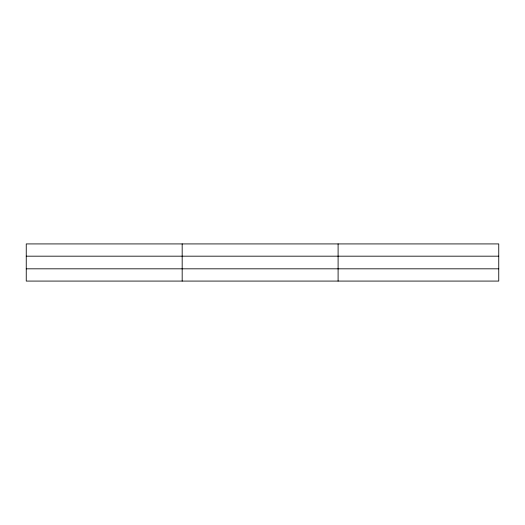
<?xml version="1.0" encoding="UTF-8"?>
<svg xmlns="http://www.w3.org/2000/svg" width="525" height="525" viewBox="0 0 525 525"><rect width="100%" height="100%" fill="white"/><g stroke="black" fill="none" stroke-linecap="round" stroke-linejoin="round"><path stroke-width="0.79" d="M182.175 243.922L182.175 281.078M338.1 243.922L338.1 281.078M498.75 256.18L498.75 243.922L26.25 243.922L26.25 281.078L498.75 281.078L498.75 256.18L26.25 256.18M26.25 268.82L498.75 268.82"/></g></svg>
